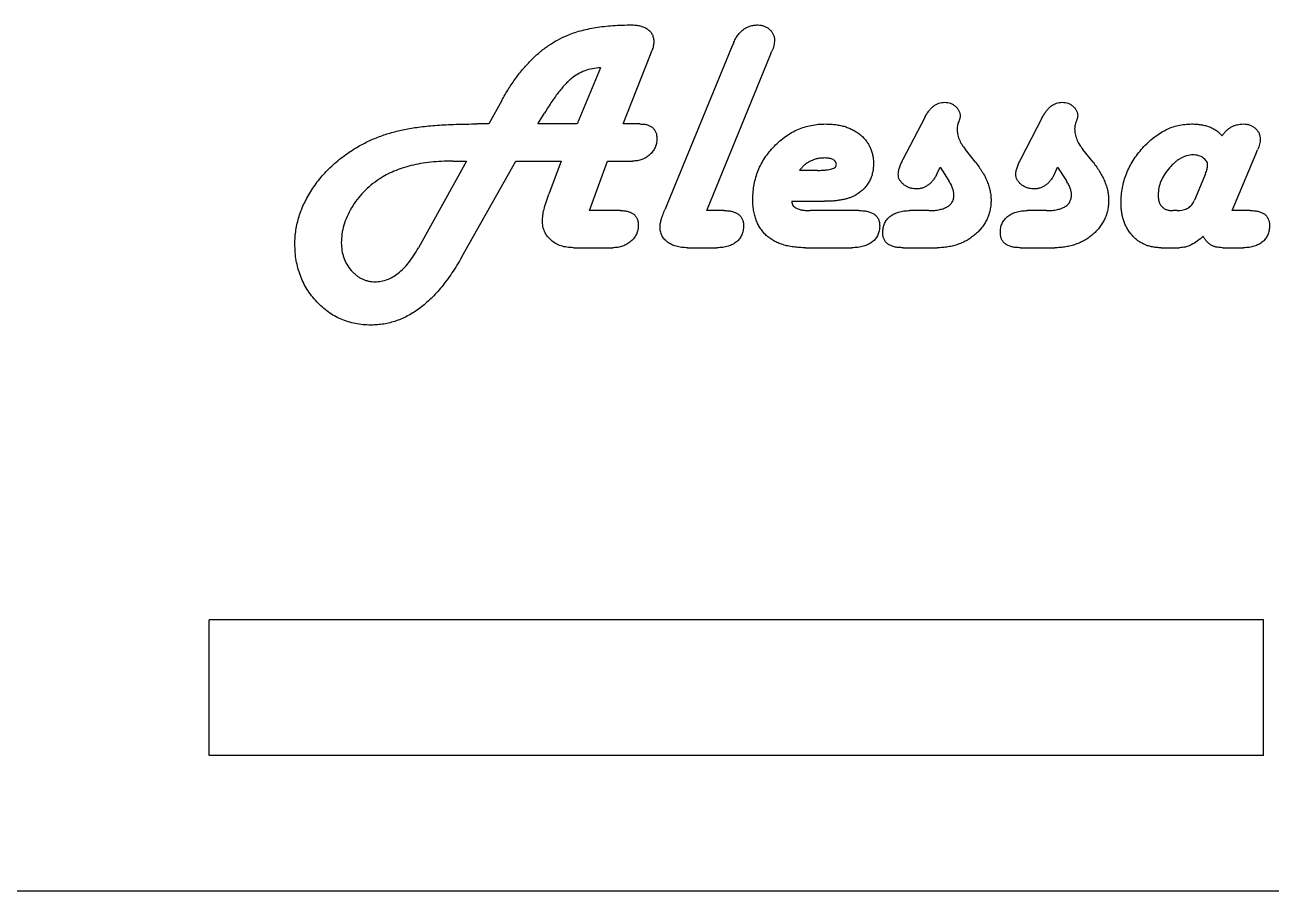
# Model space of a CAD drawing. Header units: millimetres. Extents: x -152 to 152, y -48 to 197.
# Drawn here: x 55.05 to 82.64, y -33 to -13.83 of the extents above; entities that cross this region are included whole.
import ezdxf

# ---------------------------------------------------------------- set-up
doc = ezdxf.new("R2010")
doc.units = ezdxf.units.MM

msp = doc.modelspace()

# ---------------------------------------------------------------- linework, layer by layer
at = {"color": 7, "linetype": 'Continuous', "lineweight": 25}
for p, q in [((70.696, -14.331), (69.216, -17.922)), ((70.735, -14.233), (70.696, -14.331)), ((68.298, -16.021), (68.899, -14.482)), ((68.899, -14.482), (68.931, -14.4)), ((70.143, -17.938), (71.55, -14.509)), ((71.55, -14.509), (71.589, -14.413)), ((67.796, -14.775), (67.276, -16.021)), ((65.606, -15.503), (65.322, -16.021)), ((66.405, -16.021), (66.553, -15.782)), ((74.969, -15.877), (74.488, -16.811)), ((77.572, -15.877), (77.091, -16.811)), ((65.322, -16.021), (65.055, -16.021)), ((67.276, -16.021), (66.405, -16.021)), ((68.667, -16.021), (68.298, -16.021)), ((76.095, -16.87), (75.87, -16.588)), ((78.698, -16.87), (78.473, -16.588)), ((81.779, -17.938), (82.3, -16.69)), ((82.3, -16.69), (82.339, -16.595)), ((64.827, -16.842), (63.762, -18.763)), ((64.521, -16.842), (64.827, -16.842)), ((64.722, -18.965), (65.921, -16.842)), ((65.921, -16.842), (66.922, -16.842)), ((66.922, -16.842), (66.649, -17.577)), ((67.547, -17.938), (67.947, -16.842)), ((67.947, -16.842), (68.501, -16.842)), ((72.6, -17.048), (72.201, -17.048)), ((75.239, -17.13), (75.309, -16.977)), ((75.309, -16.977), (75.502, -17.279)), ((77.841, -17.13), (77.912, -16.977)), ((77.912, -16.977), (78.105, -17.279)), ((81.184, -17.125), (80.94, -17.711)), ((72.028, -17.733), (72.75, -17.733)), ((68.23, -17.938), (67.547, -17.938)), ((70.522, -17.938), (70.143, -17.938)), ((73.509, -17.938), (72.437, -17.938)), ((75.06, -17.938), (74.641, -17.938)), ((77.663, -17.938), (77.244, -17.938)), ((80.559, -17.938), (80.468, -17.938)), ((82.177, -17.938), (81.779, -17.938)), ((67.193, -18.76), (68.063, -18.76)), ((69.721, -18.76), (70.37, -18.76)), ((72.332, -18.76), (73.354, -18.76)), ((74.49, -18.76), (75.244, -18.76)), ((77.092, -18.76), (77.847, -18.76)), ((80.201, -18.76), (80.612, -18.76)), ((81.559, -18.76), (82.022, -18.76)), ((82.47, -27), (59.127, -27)), ((59.127, -30), (59.127, -27)), ((82.47, -30), (82.47, -27)), ((82.47, -30), (59.127, -30)), ((149.5, -33), (-55, -33))]:
    msp.add_line(p, q, dxfattribs=at)
for points, knots in [([(65.606, -15.503), (65.655, -15.415), (65.752, -15.246), (65.913, -15.009), (66.081, -14.793), (66.259, -14.602), (66.443, -14.43), (66.638, -14.285), (66.839, -14.159), (66.982, -14.093), (67.053, -14.061)], [0, 0, 0, 0, 0.144279, 0.281622, 0.412366, 0.537896, 0.657992, 0.774409, 0.888001, 1, 1, 1, 1]), ([(67.053, -14.061), (67.1, -14.042), (67.197, -14.003), (67.35, -13.957), (67.514, -13.918), (67.689, -13.884), (67.874, -13.86), (68.069, -13.843), (68.275, -13.83), (68.416, -13.829), (68.488, -13.829)], [0, 0, 0, 0, 0.104198, 0.213642, 0.328789, 0.450161, 0.577099, 0.711541, 0.85222, 1, 1, 1, 1]), ([(68.488, -13.829), (68.524, -13.83), (68.592, -13.832), (68.688, -13.85), (68.772, -13.882), (68.844, -13.926), (68.902, -13.981), (68.944, -14.047), (68.968, -14.125), (68.971, -14.179), (68.973, -14.208)], [0, 0, 0, 0, 0.154484, 0.29421, 0.421643, 0.54146, 0.654883, 0.764403, 0.877553, 1, 1, 1, 1]), ([(70.735, -14.233), (70.749, -14.201), (70.776, -14.139), (70.83, -14.057), (70.888, -13.987), (70.952, -13.928), (71.024, -13.884), (71.102, -13.852), (71.186, -13.832), (71.244, -13.83), (71.274, -13.829)], [0, 0, 0, 0, 0.146507, 0.281126, 0.406928, 0.527099, 0.642769, 0.756944, 0.876115, 1, 1, 1, 1]), ([(71.274, -13.829), (71.298, -13.83), (71.347, -13.833), (71.417, -13.851), (71.48, -13.884), (71.537, -13.928), (71.584, -13.979), (71.619, -14.037), (71.64, -14.102), (71.643, -14.146), (71.644, -14.169)], [0, 0, 0, 0, 0.132756, 0.259683, 0.386552, 0.514989, 0.64122, 0.759889, 0.878697, 1, 1, 1, 1]), ([(68.973, -14.208), (68.97, -14.237), (68.965, -14.303), (68.943, -14.366), (68.931, -14.4)], [0, 0, 0, 0, 0.4522782, 1, 1, 1, 1]), ([(71.644, -14.169), (71.643, -14.188), (71.642, -14.226), (71.63, -14.286), (71.613, -14.349), (71.597, -14.391), (71.589, -14.413)], [0, 0, 0, 0, 0.221733, 0.459707, 0.719942, 1, 1, 1, 1]), ([(67.796, -14.775), (67.735, -14.781), (67.615, -14.792), (67.444, -14.842), (67.288, -14.913), (67.17, -14.993), (67.082, -15.073), (67.012, -15.141), (66.942, -15.222), (66.868, -15.313), (66.792, -15.415), (66.714, -15.528), (66.633, -15.65), (66.58, -15.737), (66.553, -15.782)], [0, 0, 0, 0, 0.1106333, 0.2154491, 0.3159346, 0.4164524, 0.469331, 0.5275308, 0.5912721, 0.6611228, 0.7367919, 0.8183835, 0.9063307, 1, 1, 1, 1]), ([(74.969, -15.877), (74.984, -15.85), (75.012, -15.8), (75.061, -15.731), (75.112, -15.673), (75.166, -15.624), (75.223, -15.587), (75.283, -15.561), (75.345, -15.544), (75.388, -15.542), (75.41, -15.541)], [0, 0, 0, 0, 0.156861, 0.298757, 0.431175, 0.554463, 0.66987, 0.779853, 0.889652, 1, 1, 1, 1]), ([(75.41, -15.541), (75.433, -15.542), (75.478, -15.544), (75.542, -15.562), (75.601, -15.591), (75.652, -15.631), (75.698, -15.676), (75.729, -15.73), (75.75, -15.787), (75.752, -15.828), (75.753, -15.848)], [0, 0, 0, 0, 0.134522, 0.262623, 0.389138, 0.517803, 0.645269, 0.764585, 0.879895, 1, 1, 1, 1]), ([(77.572, -15.877), (77.587, -15.85), (77.615, -15.8), (77.664, -15.731), (77.715, -15.673), (77.768, -15.624), (77.826, -15.587), (77.886, -15.561), (77.948, -15.544), (77.991, -15.542), (78.013, -15.541)], [0, 0, 0, 0, 0.156861, 0.298757, 0.431175, 0.554463, 0.66987, 0.779853, 0.889652, 1, 1, 1, 1]), ([(78.013, -15.541), (78.036, -15.542), (78.08, -15.544), (78.145, -15.562), (78.204, -15.591), (78.255, -15.631), (78.301, -15.676), (78.332, -15.73), (78.353, -15.787), (78.355, -15.828), (78.356, -15.848)], [0, 0, 0, 0, 0.134522, 0.262623, 0.389138, 0.517803, 0.645269, 0.764585, 0.879895, 1, 1, 1, 1]), ([(75.713, -15.987), (75.705, -16.012), (75.691, -16.058), (75.687, -16.106), (75.685, -16.128)], [0, 0, 0, 0, 0.54156, 1, 1, 1, 1]), ([(75.753, -15.848), (75.753, -15.855), (75.752, -15.872), (75.743, -15.902), (75.73, -15.942), (75.719, -15.971), (75.713, -15.987)], [0, 0, 0, 0, 0.140576, 0.352943, 0.639153, 1, 1, 1, 1]), ([(78.315, -15.987), (78.308, -16.012), (78.293, -16.058), (78.289, -16.106), (78.288, -16.128)], [0, 0, 0, 0, 0.54156, 1, 1, 1, 1]), ([(78.356, -15.848), (78.356, -15.855), (78.354, -15.872), (78.346, -15.902), (78.333, -15.942), (78.322, -15.971), (78.315, -15.987)], [0, 0, 0, 0, 0.140576, 0.352943, 0.639153, 1, 1, 1, 1]), ([(62.421, -16.525), (62.503, -16.48), (62.668, -16.391), (62.93, -16.284), (63.206, -16.197), (63.445, -16.141), (63.647, -16.106), (63.813, -16.084), (63.99, -16.063), (64.18, -16.047), (64.381, -16.036), (64.595, -16.027), (64.821, -16.022), (64.975, -16.021), (65.055, -16.021)], [0, 0, 0, 0, 0.102998, 0.207131, 0.313012, 0.421573, 0.478818, 0.540106, 0.605992, 0.676039, 0.7503, 0.829228, 0.912455, 1, 1, 1, 1]), ([(68.667, -16.021), (68.696, -16.022), (68.751, -16.024), (68.829, -16.038), (68.894, -16.065), (68.949, -16.101), (68.991, -16.15), (69.021, -16.209), (69.039, -16.278), (69.04, -16.328), (69.041, -16.354)], [0, 0, 0, 0, 0.152986, 0.287749, 0.408793, 0.521392, 0.629658, 0.740424, 0.863739, 1, 1, 1, 1]), ([(71.164, -17.684), (71.166, -17.628), (71.169, -17.518), (71.192, -17.356), (71.229, -17.201), (71.28, -17.05), (71.349, -16.906), (71.43, -16.768), (71.529, -16.637), (71.639, -16.511), (71.759, -16.396), (71.888, -16.297), (72.022, -16.211), (72.162, -16.141), (72.308, -16.088), (72.459, -16.049), (72.615, -16.024), (72.722, -16.022), (72.776, -16.021)], [0, 0, 0, 0, 0.065025, 0.128095, 0.190208, 0.251836, 0.313494, 0.375481, 0.439192, 0.504689, 0.570079, 0.633297, 0.69452, 0.755043, 0.81538, 0.875573, 0.937055, 1, 1, 1, 1]), ([(72.776, -16.021), (72.815, -16.022), (72.891, -16.024), (73.003, -16.034), (73.108, -16.053), (73.207, -16.078), (73.3, -16.113), (73.388, -16.155), (73.47, -16.204), (73.545, -16.261), (73.614, -16.322), (73.673, -16.391), (73.724, -16.463), (73.764, -16.541), (73.797, -16.623), (73.819, -16.711), (73.834, -16.803), (73.835, -16.866), (73.836, -16.898)], [0, 0, 0, 0, 0.075487, 0.147794, 0.216752, 0.282553, 0.346707, 0.409549, 0.47103, 0.531795, 0.59157, 0.649448, 0.706656, 0.762999, 0.819546, 0.877458, 0.937652, 1, 1, 1, 1]), ([(75.685, -16.128), (75.687, -16.166), (75.692, -16.243), (75.73, -16.359), (75.787, -16.477), (75.842, -16.55), (75.87, -16.588)], [0, 0, 0, 0, 0.22587, 0.460548, 0.718366, 1, 1, 1, 1]), ([(78.288, -16.128), (78.29, -16.166), (78.295, -16.243), (78.332, -16.359), (78.39, -16.477), (78.444, -16.55), (78.473, -16.588)], [0, 0, 0, 0, 0.22587, 0.460548, 0.718366, 1, 1, 1, 1]), ([(79.315, -17.762), (79.316, -17.706), (79.319, -17.596), (79.343, -17.433), (79.38, -17.274), (79.433, -17.12), (79.501, -16.971), (79.582, -16.826), (79.681, -16.686), (79.791, -16.552), (79.912, -16.429), (80.037, -16.319), (80.168, -16.228), (80.301, -16.151), (80.44, -16.093), (80.582, -16.051), (80.728, -16.026), (80.827, -16.022), (80.876, -16.021)], [0, 0, 0, 0, 0.0648996, 0.1282599, 0.191466, 0.2542897, 0.3177154, 0.382102, 0.4480524, 0.5165377, 0.584429, 0.6486665, 0.7101226, 0.7698686, 0.8276063, 0.8848105, 0.9421353, 1, 1, 1, 1]), ([(80.876, -16.021), (80.914, -16.021), (80.986, -16.023), (81.09, -16.034), (81.186, -16.057), (81.276, -16.083), (81.357, -16.121), (81.43, -16.166), (81.497, -16.22), (81.534, -16.263), (81.552, -16.284)], [0, 0, 0, 0, 0.148469, 0.287729, 0.419248, 0.543323, 0.66139, 0.775405, 0.88792, 1, 1, 1, 1]), ([(81.552, -16.284), (81.567, -16.263), (81.597, -16.222), (81.647, -16.168), (81.702, -16.122), (81.759, -16.084), (81.821, -16.057), (81.885, -16.035), (81.954, -16.023), (82.001, -16.021), (82.025, -16.021)], [0, 0, 0, 0, 0.13787, 0.267826, 0.39149, 0.513356, 0.632002, 0.751776, 0.87289, 1, 1, 1, 1]), ([(82.025, -16.021), (82.05, -16.022), (82.1, -16.024), (82.171, -16.042), (82.235, -16.075), (82.291, -16.117), (82.339, -16.168), (82.372, -16.227), (82.394, -16.292), (82.396, -16.338), (82.397, -16.361)], [0, 0, 0, 0, 0.135644, 0.265389, 0.388836, 0.515241, 0.639201, 0.757736, 0.875734, 1, 1, 1, 1]), ([(61.027, -18.676), (61.028, -18.624), (61.03, -18.521), (61.05, -18.368), (61.078, -18.216), (61.119, -18.065), (61.172, -17.916), (61.236, -17.769), (61.312, -17.622), (61.4, -17.479), (61.497, -17.338), (61.603, -17.203), (61.719, -17.075), (61.842, -16.952), (61.974, -16.835), (62.115, -16.725), (62.264, -16.621), (62.368, -16.557), (62.421, -16.525)], [0, 0, 0, 0, 0.0575247, 0.1150174, 0.1727247, 0.2306401, 0.2894811, 0.3495578, 0.4108077, 0.4738681, 0.5378767, 0.6018505, 0.6663046, 0.7309525, 0.7965659, 0.8630959, 0.9307662, 1, 1, 1, 1]), ([(69.041, -16.354), (69.039, -16.387), (69.036, -16.452), (69.004, -16.544), (68.954, -16.629), (68.885, -16.703), (68.803, -16.765), (68.71, -16.81), (68.608, -16.838), (68.537, -16.841), (68.501, -16.842)], [0, 0, 0, 0, 0.12094, 0.238044, 0.357806, 0.483247, 0.610742, 0.737321, 0.864685, 1, 1, 1, 1]), ([(82.397, -16.361), (82.397, -16.378), (82.395, -16.414), (82.384, -16.471), (82.366, -16.532), (82.348, -16.574), (82.339, -16.595)], [0, 0, 0, 0, 0.211809, 0.449345, 0.711305, 1, 1, 1, 1]), ([(72.751, -16.774), (72.723, -16.775), (72.668, -16.776), (72.587, -16.79), (72.511, -16.811), (72.439, -16.841), (72.372, -16.879), (72.31, -16.928), (72.252, -16.983), (72.218, -17.026), (72.201, -17.048)], [0, 0, 0, 0, 0.132384, 0.259501, 0.382952, 0.502939, 0.624376, 0.744888, 0.870352, 1, 1, 1, 1]), ([(73.014, -16.92), (73.012, -16.908), (73.009, -16.885), (72.995, -16.854), (72.971, -16.829), (72.941, -16.808), (72.904, -16.793), (72.86, -16.781), (72.808, -16.775), (72.771, -16.774), (72.751, -16.774)], [0, 0, 0, 0, 0.104818, 0.204206, 0.304476, 0.410767, 0.530408, 0.667075, 0.822812, 1, 1, 1, 1]), ([(74.384, -17.134), (74.385, -17.112), (74.388, -17.064), (74.411, -16.988), (74.442, -16.902), (74.472, -16.843), (74.488, -16.811)], [0, 0, 0, 0, 0.1921, 0.422447, 0.69022, 1, 1, 1, 1]), ([(76.986, -17.134), (76.988, -17.112), (76.991, -17.064), (77.014, -16.988), (77.045, -16.902), (77.075, -16.843), (77.091, -16.811)], [0, 0, 0, 0, 0.1921, 0.422447, 0.69022, 1, 1, 1, 1]), ([(80.905, -16.705), (80.883, -16.706), (80.838, -16.708), (80.772, -16.723), (80.706, -16.745), (80.641, -16.777), (80.576, -16.818), (80.511, -16.867), (80.449, -16.927), (80.366, -17.014), (80.277, -17.132), (80.197, -17.282), (80.147, -17.434), (80.14, -17.538), (80.137, -17.589)], [0, 0, 0, 0, 0.052309, 0.105644, 0.159961, 0.216069, 0.276577, 0.340232, 0.408142, 0.480813, 0.623943, 0.755386, 0.878942, 1, 1, 1, 1]), ([(81.233, -16.932), (81.231, -16.918), (81.228, -16.888), (81.211, -16.844), (81.178, -16.807), (81.136, -16.772), (81.087, -16.742), (81.031, -16.721), (80.97, -16.708), (80.927, -16.706), (80.905, -16.705)], [0, 0, 0, 0, 0.1013229, 0.204401, 0.3155455, 0.4404686, 0.5742439, 0.7104772, 0.8505196, 1, 1, 1, 1]), ([(64.521, -16.842), (64.437, -16.844), (64.275, -16.846), (64.038, -16.864), (63.814, -16.895), (63.604, -16.939), (63.406, -16.994), (63.222, -17.063), (63.051, -17.144), (62.946, -17.209), (62.894, -17.241)], [0, 0, 0, 0, 0.146884, 0.286568, 0.419541, 0.545733, 0.66623, 0.781294, 0.892353, 1, 1, 1, 1]), ([(72.6, -17.048), (72.633, -17.048), (72.695, -17.047), (72.781, -17.04), (72.853, -17.032), (72.912, -17.018), (72.958, -17), (72.992, -16.979), (73.012, -16.951), (73.013, -16.93), (73.014, -16.92)], [0, 0, 0, 0, 0.213137, 0.396953, 0.554117, 0.681381, 0.785198, 0.869103, 0.935193, 1, 1, 1, 1]), ([(73.836, -16.898), (73.834, -16.936), (73.832, -17.011), (73.813, -17.12), (73.78, -17.22), (73.736, -17.313), (73.678, -17.398), (73.606, -17.475), (73.523, -17.545), (73.459, -17.583), (73.427, -17.602)], [0, 0, 0, 0, 0.133647, 0.261587, 0.383451, 0.50114, 0.620476, 0.742282, 0.867146, 1, 1, 1, 1]), ([(76.095, -16.87), (76.122, -16.906), (76.175, -16.975), (76.245, -17.082), (76.305, -17.188), (76.353, -17.293), (76.392, -17.397), (76.418, -17.501), (76.435, -17.604), (76.437, -17.672), (76.438, -17.706)], [0, 0, 0, 0, 0.1462108, 0.283856, 0.4160497, 0.5413826, 0.6612338, 0.7776547, 0.8894349, 1, 1, 1, 1]), ([(78.698, -16.87), (78.725, -16.906), (78.778, -16.975), (78.848, -17.082), (78.908, -17.188), (78.956, -17.293), (78.994, -17.397), (79.021, -17.501), (79.038, -17.604), (79.04, -17.672), (79.041, -17.706)], [0, 0, 0, 0, 0.1462108, 0.283856, 0.4160497, 0.5413826, 0.6612338, 0.7776547, 0.8894349, 1, 1, 1, 1]), ([(81.184, -17.125), (81.198, -17.09), (81.224, -17.028), (81.23, -16.962), (81.233, -16.932)], [0, 0, 0, 0, 0.56228, 1, 1, 1, 1]), ([(62.894, -17.241), (62.832, -17.284), (62.709, -17.37), (62.547, -17.524), (62.402, -17.692), (62.279, -17.875), (62.179, -18.065), (62.108, -18.259), (62.063, -18.455), (62.057, -18.586), (62.055, -18.651)], [0, 0, 0, 0, 0.132751, 0.263247, 0.392263, 0.522414, 0.648963, 0.769239, 0.88553, 1, 1, 1, 1]), ([(74.776, -17.459), (74.752, -17.458), (74.703, -17.455), (74.631, -17.436), (74.564, -17.405), (74.503, -17.362), (74.451, -17.312), (74.412, -17.257), (74.388, -17.196), (74.385, -17.154), (74.384, -17.134)], [0, 0, 0, 0, 0.132162, 0.262212, 0.392822, 0.527264, 0.658152, 0.776182, 0.888522, 1, 1, 1, 1]), ([(75.239, -17.13), (75.225, -17.156), (75.199, -17.206), (75.151, -17.273), (75.1, -17.331), (75.043, -17.377), (74.983, -17.415), (74.918, -17.44), (74.848, -17.456), (74.801, -17.458), (74.776, -17.459)], [0, 0, 0, 0, 0.146765, 0.282234, 0.409648, 0.529882, 0.646619, 0.761768, 0.878505, 1, 1, 1, 1]), ([(75.616, -17.584), (75.615, -17.562), (75.611, -17.513), (75.588, -17.439), (75.552, -17.359), (75.519, -17.307), (75.502, -17.279)], [0, 0, 0, 0, 0.205686, 0.4388, 0.701717, 1, 1, 1, 1]), ([(77.379, -17.459), (77.354, -17.458), (77.305, -17.455), (77.234, -17.436), (77.167, -17.405), (77.105, -17.362), (77.054, -17.312), (77.015, -17.257), (76.991, -17.196), (76.988, -17.154), (76.986, -17.134)], [0, 0, 0, 0, 0.132162, 0.262212, 0.392822, 0.527264, 0.658152, 0.776182, 0.888522, 1, 1, 1, 1]), ([(77.841, -17.13), (77.828, -17.156), (77.801, -17.206), (77.754, -17.273), (77.703, -17.331), (77.646, -17.377), (77.586, -17.415), (77.521, -17.44), (77.451, -17.456), (77.403, -17.458), (77.379, -17.459)], [0, 0, 0, 0, 0.146765, 0.282234, 0.409648, 0.529882, 0.646619, 0.761768, 0.878505, 1, 1, 1, 1]), ([(78.219, -17.584), (78.217, -17.562), (78.214, -17.513), (78.191, -17.439), (78.155, -17.359), (78.122, -17.307), (78.105, -17.279)], [0, 0, 0, 0, 0.205686, 0.4388, 0.701717, 1, 1, 1, 1]), ([(66.507, -18.161), (66.509, -18.123), (66.513, -18.039), (66.543, -17.903), (66.588, -17.746), (66.628, -17.636), (66.649, -17.577)], [0, 0, 0, 0, 0.190085, 0.417651, 0.688489, 1, 1, 1, 1]), ([(73.427, -17.602), (73.407, -17.613), (73.366, -17.636), (73.298, -17.66), (73.224, -17.683), (73.142, -17.7), (73.054, -17.716), (72.959, -17.725), (72.857, -17.732), (72.787, -17.733), (72.75, -17.733)], [0, 0, 0, 0, 0.096971, 0.200636, 0.311541, 0.431292, 0.559206, 0.696757, 0.843127, 1, 1, 1, 1]), ([(75.06, -17.938), (75.104, -17.938), (75.185, -17.936), (75.299, -17.919), (75.396, -17.892), (75.476, -17.854), (75.54, -17.804), (75.586, -17.741), (75.612, -17.666), (75.615, -17.612), (75.616, -17.584)], [0, 0, 0, 0, 0.17532, 0.329243, 0.462374, 0.579244, 0.684413, 0.78523, 0.887417, 1, 1, 1, 1]), ([(77.663, -17.938), (77.706, -17.938), (77.788, -17.936), (77.902, -17.919), (77.999, -17.892), (78.079, -17.854), (78.143, -17.804), (78.188, -17.741), (78.215, -17.666), (78.218, -17.612), (78.219, -17.584)], [0, 0, 0, 0, 0.17532, 0.329243, 0.462374, 0.579244, 0.684413, 0.78523, 0.887417, 1, 1, 1, 1]), ([(80.137, -17.589), (80.138, -17.617), (80.14, -17.668), (80.154, -17.741), (80.18, -17.802), (80.218, -17.852), (80.266, -17.892), (80.324, -17.92), (80.393, -17.936), (80.442, -17.937), (80.468, -17.938)], [0, 0, 0, 0, 0.147962, 0.280931, 0.39929, 0.508857, 0.619299, 0.733982, 0.859791, 1, 1, 1, 1]), ([(69.11, -18.295), (69.111, -18.273), (69.115, -18.222), (69.137, -18.138), (69.171, -18.036), (69.2, -17.962), (69.216, -17.922)], [0, 0, 0, 0, 0.1686775, 0.3922789, 0.6672787, 1, 1, 1, 1]), ([(72.332, -18.76), (72.286, -18.76), (72.196, -18.758), (72.065, -18.745), (71.943, -18.724), (71.83, -18.694), (71.725, -18.656), (71.628, -18.609), (71.54, -18.552), (71.461, -18.488), (71.391, -18.415), (71.329, -18.334), (71.279, -18.244), (71.237, -18.147), (71.204, -18.043), (71.181, -17.93), (71.166, -17.81), (71.165, -17.726), (71.164, -17.684)], [0, 0, 0, 0, 0.076694, 0.148395, 0.216645, 0.280725, 0.342289, 0.401363, 0.458122, 0.514299, 0.56977, 0.625318, 0.681564, 0.739403, 0.799452, 0.862712, 0.929199, 1, 1, 1, 1]), ([(72.028, -17.733), (72.029, -17.749), (72.031, -17.781), (72.052, -17.825), (72.086, -17.861), (72.132, -17.89), (72.191, -17.912), (72.261, -17.927), (72.345, -17.937), (72.405, -17.938), (72.437, -17.938)], [0, 0, 0, 0, 0.095546, 0.185946, 0.279809, 0.384892, 0.504874, 0.647321, 0.810479, 1, 1, 1, 1]), ([(76.438, -17.706), (76.437, -17.743), (76.435, -17.815), (76.419, -17.922), (76.392, -18.023), (76.354, -18.12), (76.306, -18.213), (76.247, -18.3), (76.177, -18.383), (76.097, -18.46), (76.01, -18.531), (75.915, -18.591), (75.816, -18.645), (75.711, -18.686), (75.602, -18.72), (75.487, -18.742), (75.368, -18.759), (75.286, -18.76), (75.244, -18.76)], [0, 0, 0, 0, 0.062078, 0.122354, 0.180908, 0.23904, 0.29747, 0.356409, 0.417069, 0.480074, 0.54344, 0.606557, 0.669305, 0.732241, 0.796417, 0.862177, 0.929526, 1, 1, 1, 1]), ([(79.041, -17.706), (79.04, -17.743), (79.038, -17.815), (79.022, -17.922), (78.995, -18.023), (78.957, -18.12), (78.909, -18.213), (78.849, -18.3), (78.779, -18.383), (78.7, -18.46), (78.612, -18.531), (78.518, -18.591), (78.419, -18.645), (78.314, -18.686), (78.205, -18.72), (78.09, -18.742), (77.97, -18.759), (77.889, -18.76), (77.847, -18.76)], [0, 0, 0, 0, 0.062078, 0.122354, 0.180908, 0.23904, 0.29747, 0.356409, 0.417069, 0.480074, 0.54344, 0.606557, 0.669305, 0.732241, 0.796417, 0.862177, 0.929526, 1, 1, 1, 1]), ([(80.201, -18.76), (80.169, -18.76), (80.105, -18.758), (80.012, -18.745), (79.924, -18.724), (79.841, -18.692), (79.763, -18.654), (79.689, -18.606), (79.621, -18.549), (79.557, -18.485), (79.501, -18.413), (79.45, -18.336), (79.409, -18.253), (79.374, -18.165), (79.348, -18.072), (79.328, -17.973), (79.318, -17.869), (79.316, -17.798), (79.315, -17.762)], [0, 0, 0, 0, 0.06493, 0.126827, 0.186993, 0.245644, 0.303664, 0.361399, 0.420633, 0.480616, 0.541512, 0.602803, 0.66433, 0.727075, 0.7916, 0.857725, 0.927236, 1, 1, 1, 1]), ([(80.559, -17.938), (80.582, -17.938), (80.626, -17.937), (80.689, -17.926), (80.746, -17.908), (80.798, -17.883), (80.843, -17.851), (80.882, -17.812), (80.915, -17.765), (80.931, -17.73), (80.94, -17.711)], [0, 0, 0, 0, 0.144708, 0.279865, 0.405577, 0.523759, 0.640334, 0.755322, 0.873741, 1, 1, 1, 1]), ([(67.193, -18.76), (67.145, -18.758), (67.051, -18.754), (66.918, -18.723), (66.8, -18.67), (66.696, -18.597), (66.612, -18.507), (66.551, -18.403), (66.513, -18.286), (66.509, -18.203), (66.507, -18.161)], [0, 0, 0, 0, 0.141955, 0.273455, 0.398776, 0.522142, 0.642348, 0.75799, 0.875723, 1, 1, 1, 1]), ([(68.23, -17.938), (68.261, -17.939), (68.32, -17.941), (68.403, -17.956), (68.473, -17.981), (68.531, -18.018), (68.576, -18.066), (68.609, -18.124), (68.627, -18.193), (68.629, -18.242), (68.63, -18.268)], [0, 0, 0, 0, 0.159137, 0.298661, 0.422069, 0.535756, 0.641787, 0.751743, 0.869556, 1, 1, 1, 1]), ([(70.522, -17.938), (70.557, -17.939), (70.621, -17.941), (70.711, -17.957), (70.787, -17.982), (70.851, -18.019), (70.9, -18.068), (70.935, -18.128), (70.956, -18.198), (70.958, -18.248), (70.959, -18.274)], [0, 0, 0, 0, 0.163682, 0.307296, 0.433296, 0.546305, 0.654665, 0.761543, 0.873586, 1, 1, 1, 1]), ([(73.509, -17.938), (73.545, -17.939), (73.613, -17.941), (73.708, -17.957), (73.79, -17.982), (73.858, -18.018), (73.909, -18.068), (73.947, -18.127), (73.969, -18.198), (73.971, -18.248), (73.973, -18.274)], [0, 0, 0, 0, 0.166244, 0.313, 0.442456, 0.557263, 0.664235, 0.76914, 0.877803, 1, 1, 1, 1]), ([(74.041, -18.429), (74.043, -18.392), (74.046, -18.322), (74.077, -18.222), (74.128, -18.137), (74.2, -18.065), (74.289, -18.008), (74.393, -17.966), (74.513, -17.943), (74.597, -17.94), (74.641, -17.938)], [0, 0, 0, 0, 0.125172, 0.240392, 0.351714, 0.464952, 0.584306, 0.710974, 0.848104, 1, 1, 1, 1]), ([(76.644, -18.429), (76.645, -18.392), (76.648, -18.322), (76.679, -18.222), (76.731, -18.137), (76.802, -18.065), (76.892, -18.008), (76.996, -17.966), (77.116, -17.943), (77.2, -17.94), (77.244, -17.938)], [0, 0, 0, 0, 0.125172, 0.240392, 0.351714, 0.464952, 0.584306, 0.710974, 0.848104, 1, 1, 1, 1]), ([(82.177, -17.938), (82.21, -17.939), (82.273, -17.941), (82.361, -17.955), (82.435, -17.982), (82.498, -18.017), (82.545, -18.066), (82.579, -18.125), (82.6, -18.194), (82.602, -18.244), (82.603, -18.27)], [0, 0, 0, 0, 0.161777, 0.304562, 0.432041, 0.544948, 0.651814, 0.758468, 0.872769, 1, 1, 1, 1]), ([(68.63, -18.268), (68.628, -18.301), (68.624, -18.367), (68.591, -18.461), (68.539, -18.546), (68.466, -18.621), (68.379, -18.683), (68.282, -18.728), (68.175, -18.756), (68.101, -18.759), (68.063, -18.76)], [0, 0, 0, 0, 0.119976, 0.235173, 0.352647, 0.478747, 0.606532, 0.733924, 0.863651, 1, 1, 1, 1]), ([(69.721, -18.76), (69.676, -18.759), (69.591, -18.757), (69.471, -18.731), (69.363, -18.694), (69.273, -18.638), (69.2, -18.569), (69.146, -18.488), (69.116, -18.394), (69.112, -18.328), (69.11, -18.295)], [0, 0, 0, 0, 0.155208, 0.29574, 0.425171, 0.547647, 0.662513, 0.771862, 0.882809, 1, 1, 1, 1]), ([(70.959, -18.274), (70.957, -18.311), (70.954, -18.38), (70.924, -18.479), (70.874, -18.564), (70.805, -18.636), (70.718, -18.691), (70.616, -18.733), (70.498, -18.755), (70.414, -18.759), (70.37, -18.76)], [0, 0, 0, 0, 0.1257312, 0.2410532, 0.3533355, 0.4664704, 0.5847801, 0.7104991, 0.8471639, 1, 1, 1, 1]), ([(73.973, -18.274), (73.971, -18.311), (73.968, -18.381), (73.935, -18.478), (73.885, -18.565), (73.811, -18.636), (73.719, -18.691), (73.612, -18.733), (73.488, -18.755), (73.4, -18.759), (73.354, -18.76)], [0, 0, 0, 0, 0.122117, 0.234846, 0.344517, 0.45778, 0.576756, 0.70334, 0.844346, 1, 1, 1, 1]), ([(74.49, -18.76), (74.455, -18.759), (74.389, -18.757), (74.296, -18.743), (74.218, -18.717), (74.153, -18.68), (74.102, -18.633), (74.066, -18.574), (74.045, -18.504), (74.043, -18.455), (74.041, -18.429)], [0, 0, 0, 0, 0.165442, 0.310681, 0.439182, 0.55399, 0.660153, 0.765416, 0.876358, 1, 1, 1, 1]), ([(77.092, -18.76), (77.057, -18.759), (76.992, -18.757), (76.899, -18.743), (76.821, -18.717), (76.756, -18.68), (76.705, -18.633), (76.668, -18.574), (76.648, -18.504), (76.645, -18.455), (76.644, -18.429)], [0, 0, 0, 0, 0.165442, 0.310681, 0.439182, 0.55399, 0.660153, 0.765416, 0.876358, 1, 1, 1, 1]), ([(82.603, -18.27), (82.601, -18.307), (82.598, -18.377), (82.569, -18.476), (82.517, -18.562), (82.449, -18.635), (82.363, -18.691), (82.262, -18.733), (82.146, -18.755), (82.065, -18.759), (82.022, -18.76)], [0, 0, 0, 0, 0.127508, 0.244515, 0.357277, 0.471798, 0.59026, 0.714211, 0.850239, 1, 1, 1, 1]), ([(62.71, -20.473), (62.651, -20.471), (62.536, -20.467), (62.367, -20.443), (62.206, -20.403), (62.051, -20.346), (61.904, -20.273), (61.765, -20.183), (61.632, -20.078), (61.509, -19.957), (61.396, -19.825), (61.297, -19.684), (61.215, -19.534), (61.145, -19.377), (61.093, -19.212), (61.054, -19.041), (61.032, -18.861), (61.029, -18.738), (61.027, -18.676)], [0, 0, 0, 0, 0.0639702, 0.1253491, 0.1860129, 0.245429, 0.3050173, 0.3647798, 0.4263562, 0.4894484, 0.5530045, 0.61569, 0.6775983, 0.7397049, 0.8022959, 0.8661902, 0.9317656, 1, 1, 1, 1]), ([(62.055, -18.651), (62.057, -18.708), (62.063, -18.821), (62.104, -18.983), (62.174, -19.131), (62.253, -19.242), (62.328, -19.32), (62.387, -19.372), (62.449, -19.416), (62.515, -19.451), (62.583, -19.48), (62.654, -19.499), (62.728, -19.511), (62.779, -19.513), (62.804, -19.514)], [0, 0, 0, 0, 0.135425, 0.265148, 0.39195, 0.521402, 0.585839, 0.647423, 0.707344, 0.765853, 0.82335, 0.881063, 0.940008, 1, 1, 1, 1]), ([(81.137, -18.501), (81.093, -18.541), (81.012, -18.615), (80.877, -18.696), (80.745, -18.751), (80.655, -18.757), (80.612, -18.76)], [0, 0, 0, 0, 0.293089, 0.552243, 0.783735, 1, 1, 1, 1]), ([(81.559, -18.76), (81.534, -18.759), (81.486, -18.758), (81.418, -18.746), (81.355, -18.726), (81.298, -18.697), (81.248, -18.659), (81.203, -18.615), (81.165, -18.562), (81.146, -18.522), (81.137, -18.501)], [0, 0, 0, 0, 0.14195, 0.271427, 0.394992, 0.515415, 0.631222, 0.748612, 0.870523, 1, 1, 1, 1]), ([(64.722, -18.965), (64.687, -19.026), (64.618, -19.146), (64.507, -19.316), (64.395, -19.476), (64.28, -19.623), (64.164, -19.759), (64.044, -19.884), (63.921, -19.995), (63.798, -20.097), (63.669, -20.184), (63.54, -20.262), (63.408, -20.326), (63.273, -20.38), (63.135, -20.421), (62.996, -20.451), (62.854, -20.468), (62.758, -20.471), (62.71, -20.473)], [0, 0, 0, 0, 0.080258, 0.157013, 0.230864, 0.301293, 0.3691, 0.434429, 0.496948, 0.557439, 0.615991, 0.673036, 0.728483, 0.783405, 0.837501, 0.891379, 0.94525, 1, 1, 1, 1]), ([(62.804, -19.514), (62.849, -19.511), (62.938, -19.507), (63.07, -19.47), (63.196, -19.409), (63.32, -19.327), (63.437, -19.219), (63.551, -19.089), (63.661, -18.936), (63.727, -18.823), (63.762, -18.763)], [0, 0, 0, 0, 0.105174, 0.210295, 0.318654, 0.433491, 0.557529, 0.691728, 0.839439, 1, 1, 1, 1])]:
    msp.add_open_spline(points, degree=3, knots=knots, dxfattribs=at)

doc.saveas('drawing.dxf')
